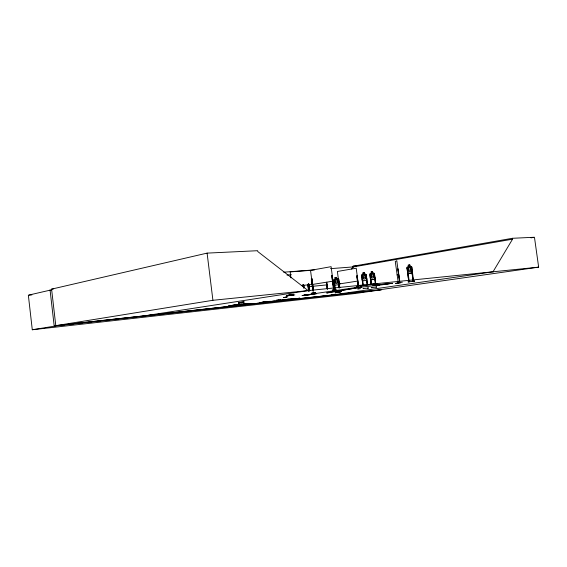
<?xml version="1.0" encoding="UTF-8"?>
<svg xmlns="http://www.w3.org/2000/svg" width="567" height="567" viewBox="0 0 567 567"><rect width="100%" height="100%" fill="white"/><g stroke="black" fill="none" stroke-linecap="round" stroke-linejoin="round"><path stroke-width="0.85" d="M228.232 306.031L235.029 305.188L231.279 305.585M231.839 305.613L228.267 306.067M309.072 294.748L316.443 293.692L308.037 294.868M309.539 294.592L304.33 295.265M304.621 295.187L309.426 294.684M294.847 294.918L291.225 295.414M286.966 297.037L283.642 297.555M287.136 296.988L283.443 297.54M338.322 291.799L341.433 291.438M271.465 301.346L268.652 301.729M243.413 304.075L237.913 304.699M246.461 304.118L243.697 304.55M246.617 304.068L243.519 304.536M236.616 304.805L237.92 304.692M232.179 305.337L234.993 304.975M229.67 305.904L233.455 305.365L230.28 305.847M408.701 281.019L406.922 267.553L407.368 266.894L411.096 266.362L411.741 266.859L412.329 271.26L411.933 272.918L408.219 273.492L407.503 271.94M412.329 271.26L411.982 272.968L408.247 273.436M366.402 280.311L366.721 278.758M366.778 278.758L366.445 280.36L362.837 280.821L362.164 279.347M374.993 277.738L374.659 279.333L371.066 279.793L370.386 278.326M338.379 284.677L338.69 283.174M338.74 283.181L338.421 284.726L334.927 285.166L334.282 283.748M295.251 298.348L295.244 298.774L295.485 298.462M408.162 281.884L409.36 281.764L408.084 281.863M371.222 287.682L376.091 287.058M363.49 288.56L367.99 288.079M335.225 292.827L340.306 292.083L339.888 292.189M335.466 292.664L339.987 292.211M293.756 298.603L287.412 299.496M287.724 299.263L282.26 300.063L288.922 299.135M283.11 299.971L283.486 299.929M493.014 271.799L512.54 239.182L512.419 238.289L353.071 266.214L353.17 266.958L351.561 269.02M261.869 302.459L261.344 302.424M259.892 302.679L265.76 301.736L259.58 302.721L260.019 302.679M261.302 302.431L267.376 301.545L266.83 301.524M371.548 284.251L370.364 275.087L369.925 275.151L371.13 284.308L369.854 274.201L370.272 273.592L371.314 273.457M369.904 274.215L370.301 273.641L373.823 273.195M363.327 285.286L362.143 276.108L361.703 276.172L362.908 285.336L361.633 275.222L362.044 274.612L363.093 274.478M361.682 275.243L362.079 274.662L365.609 274.215L366.232 274.634L367.501 284.747L366.303 275.583L365.864 275.64L367.062 284.811M339.229 284.832L340.299 283.457M304.451 295.279L312.041 294.117M304.819 295.173L304.812 295.109M240.947 302.785L241.308 302.303M241.549 302.261L241.152 302.757M315.124 292.848L311.489 293.267M271.6 301.325L268.503 301.793M237.403 304.741L236 304.989L237.169 304.784M363 288.723L363.539 288.596M240.741 304.465L246.269 303.792M358.599 286.314L355.148 287.618L357.437 286.491L357.38 286.023L358.535 285.853L356.218 268.226L337.379 271.473L339.491 287.71M246.51 303.742L245.532 303.82M397.871 268.971L399.714 281.204M292.296 295.046L286.385 295.967M286.81 295.747L292.515 295.01M293.706 294.238L287.441 295.52L293.245 294.677M288.128 295.187L293.727 294.443M334.969 292.856L335.473 292.749M290.226 294.634L290.354 295.159L290.361 294.514L290.325 295.166L289.298 295.591M289.857 294.939L290.928 294.493M290.113 295.187L289.057 295.62M290.552 294.486L290.573 295.053L291.084 294.861L290.963 294.316M397.042 274.938L398.615 274.308M374.426 284.265L375.992 283.642L376.056 284.11L372.923 285.343L392.52 283.28L378.501 285.329M391.095 283.465L373.164 285.329L377.239 283.932L377.175 283.465L377.14 283.968M276.816 300.333L275.902 300.418L278.624 300.021M367.792 288.114L368.493 287.958L367.735 288.156M371.789 287.561L371.272 287.717M376.736 286.93L375.964 287.072L376.474 286.959M397.261 282.898L402.357 282.189M51.668 289.808L28.35 295.18L32.284 329.746L55.828 325.961L51.59 289.135L207.097 253.116L257.645 250.706L257.751 251.528L308.108 290.602L144.436 315.847M241.393 302.473L241.025 302.686M290.616 295.031L290.665 294.365M231.818 305.429L236.198 304.94M333.594 290.028L333.92 289.978M240.777 304.444L241.847 304.252L241.329 304.295M295.513 298.703L294.294 298.929M295.322 298.766L295.194 298.362M298.426 298.398L299.837 298.164M298.596 298.391L299.645 298.157M340.356 291.566L340.136 291.594M290.921 277.873L290.162 271.912L310.56 270.353L331.114 266.667L333.949 288.553M281.211 299.752L276.802 300.34M358.734 288.858L358.961 288.83M353.17 266.958L512.54 239.182M530.974 237.849L533.59 237.403M312.856 290.871L311.326 278.957L311.97 278.872L313.501 290.786M333.46 288.617L331.766 275.534L332.127 275.47L333.821 288.568M328.116 292.707L361.406 287.1L327.279 292.806L328.116 292.707L327.641 292.763M356.799 276.079L357.238 276.016L356.799 276.079L358.089 285.959M339.378 287.724L338.258 279.092L338.683 279.028L339.803 287.66M512.419 238.289L534.461 237.254L538.65 267.149L212.916 300.29L55.793 325.664L331.504 295.095M332.992 281.147L312.339 284.471L301.339 285.513M231.811 305.415L232.229 305.358M339.009 283.996L357.897 281.041M281.225 299.759L278.092 300.184M335.947 289.765L332.312 290.098M303.04 295.407L306.577 294.875M306.754 294.918L303.069 295.435M310.156 294.642L309.83 294.677M361.285 287.093L360.52 287.207L379.266 285.215M271.969 301.389L275.073 300.964L271.926 301.424M408.772 281.856L413.541 281.204M357.515 288.964L360.52 288.631M282.607 300.035L292.997 298.625M341.483 291.459L338.123 291.828M294.96 298.809L298.993 298.313M241.166 304.373L236.17 304.996M331.185 295.145L493.474 271.735M413.045 280.424L411.38 267.929L411.819 267.865M313.473 293.054L313.657 293.019M276.653 300.269L277.228 300.191M538.65 267.149L380.152 289.709L339.059 294.266M414.279 281.161L413.067 281.218M248.53 303.962L248.672 303.94M362.944 272.989L364.383 272.805L364.581 274.343L365.417 274.761L365.793 277.624L365.191 278.957L363.759 279.134L362.83 278.007L362.448 275.137L363.149 274.527L362.894 272.947L364.425 272.748L364.581 274.343M371.165 271.976L372.597 271.791M335.04 277.596L336.429 277.419M364.624 274.286L365.623 274.159L366.183 274.662M372.803 273.322L373.632 273.741L374.014 276.604L373.405 277.929L371.98 278.113L371.052 276.98L370.669 274.116L371.371 273.507L371.109 271.926L372.647 271.728L372.795 273.329L373.837 273.138L374.447 273.613L375.723 283.72M333.843 280.672L334.261 280.615L335.26 288.39M338.286 280.105L337.868 280.162L338.875 287.93M371.094 279.737L374.624 279.283M361.08 285.527L364.468 285.095M366.076 284.91L377.175 283.465M357.437 286.491L377.239 283.932M289.694 294.712L291.303 294.535M289.241 294.932L290.828 294.705M286.363 295.981L291.821 295.209M238.778 302.608L244.086 301.864M238.643 302.785L243.966 302.062M238.551 302.927L243.916 302.126M238.423 303.104L243.604 302.452M234.001 305.23L237.268 304.727M243.413 304.075L245.546 303.82M244.171 303.976L244.901 303.884M242.4 304.302L243.123 304.217M240.167 304.408L240.812 304.33M232.612 305.393L233.306 305.365M290.375 295.074L290.765 294.337M32.284 329.746L355.176 293.5L381.492 289.765L55.828 325.961M245.178 304.33L248.637 303.94M337.294 294.464L54.177 325.834L50.045 289.914M329.859 292.388L326.351 292.941M285.399 297.299L285.881 297.236M302.693 295.464L302.005 295.542L355.807 287.547L355.126 287.618M336.167 289.716L332.475 290.084M273.457 301.197L270.147 301.573L270.055 301.148M293.663 295.145L293.089 295.209M308.781 286.661L326.968 284.896M338.683 279.028L339.697 287.675M311.326 278.957L311.97 278.872M331.766 275.534L333.587 288.61M287.001 275.08L291.403 274.726M29.229 295.109L31.88 294.897M353.071 266.214L356.593 265.951M51.59 289.135L53.348 289M283.713 272.195L314.621 269.849M330.518 268.645L353.482 266.901M407.078 268.545L407.524 268.489L409.14 280.956M411.38 267.929L413.088 280.424M311.864 293.267L315.691 292.721L311.73 293.281M411.068 266.419L411.692 266.887L413.534 280.36M373.816 273.195L374.404 273.641M338.223 279.184L337.627 278.73L334.169 279.17L333.765 279.758L334.849 288.447M410.054 266.511L409.828 264.874L408.226 265.101L408.453 266.738M409.778 264.931L410.012 266.568L410.869 267L411.281 270.062L410.657 271.487L409.161 271.699L408.183 270.502L407.772 267.447L408.502 266.788L408.283 265.15M406.978 267.567L408.743 281.019M398.048 268.949L399.678 281.211M399.501 281.232L396.801 260.678L395.263 261.543L398.126 281.714M375.701 283.72L374.518 274.563L374.092 274.612L375.283 283.776M238.509 302.913L243.782 302.197M357.125 276.023L358.422 285.91M356.905 276.065L358.202 285.945M338.173 279.212L339.286 287.88M326.755 282.309L327.613 288.929M326.635 282.323L327.492 288.95M326.457 282.338L327.315 288.957M326.337 282.352L327.194 288.979M311.843 278.886L313.374 290.8M311.793 278.907L313.324 290.821M310.532 270.36L313.19 290.836M311.46 278.936L313.034 290.857M308.88 283.975L309.752 290.758M308.76 283.996L309.625 290.772M308.568 284.01L309.433 290.786M308.441 284.024L309.313 290.807M308.136 284.216L309.001 290.956M308.037 284.23L308.902 290.97M307.924 284.443L308.696 290.46M307.746 284.457L308.618 291.339M303.451 284.655L303.891 288.043M303.317 284.506L303.792 288.057M303.125 284.514L303.451 287.079M302.998 284.535L303.331 287.093M207.097 253.116L212.916 300.29M337.79 282.082L337.202 283.365L335.813 283.543L334.92 282.444L334.558 279.673L335.239 279.084L334.991 277.554L336.472 277.362L336.621 278.907L337.429 279.304L337.79 282.082M289.978 294.656L290.07 295.201L290.013 294.649M395.695 283.401L400.713 282.692L395.674 283.394M250.118 303.664L247.162 304.103L250.146 303.692M409.551 265.243L408.587 265.384L408.658 265.93L409.622 265.788L409.551 265.243M410.069 267.114L408.573 267.333L408.984 270.388L410.48 270.175L410.069 267.114M414.527 281.09L413.088 281.147L414.541 281.097M364.163 273.096L363.241 273.209L363.305 273.726L364.227 273.606L364.163 273.096M372.377 272.075L371.456 272.195L371.527 272.706L372.448 272.585L372.377 272.075M336.217 277.702L335.324 277.809L335.388 278.305L336.281 278.191L336.217 277.702M364.652 274.853L363.22 275.038L363.596 277.908L365.028 277.724L364.652 274.853M372.866 273.833L371.442 274.017L371.817 276.88L373.249 276.703L372.866 273.833M336.685 279.403L335.303 279.581L335.664 282.352L337.046 282.175L336.685 279.403M303.976 287.434L303.643 284.84L303.969 287.434"/></g></svg>
